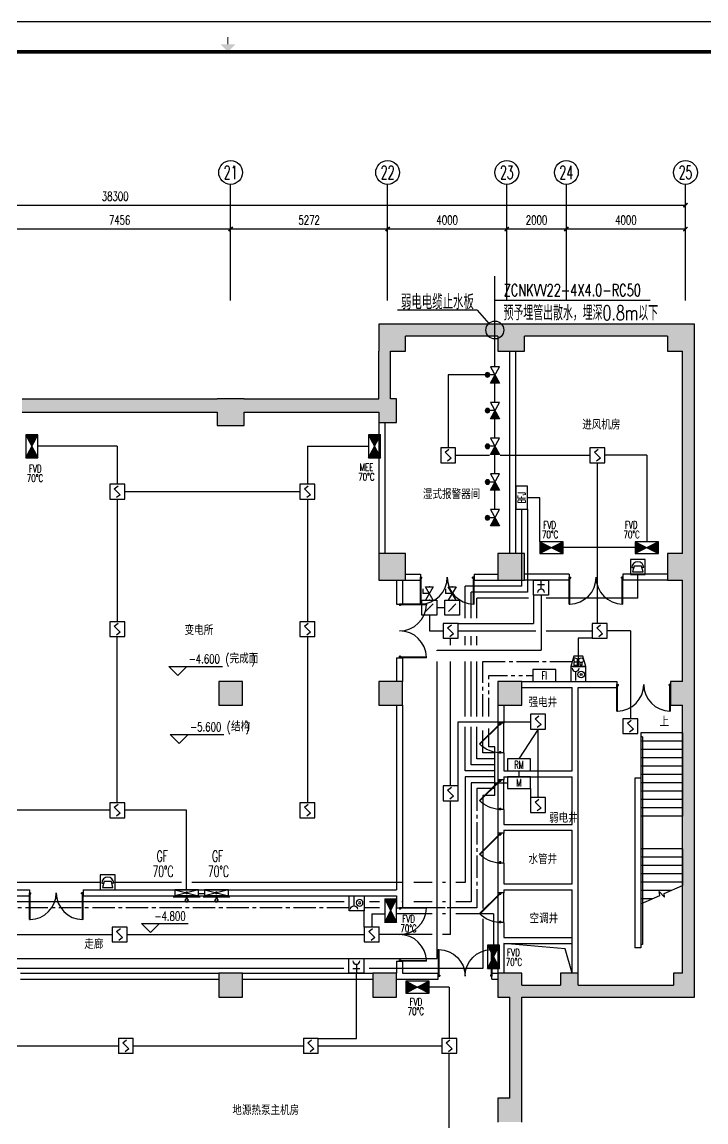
# Model space of a CAD drawing. Extents: x 190999 to 918899, y -200814 to 215286.
# Drawn here: x 226134 to 249101, y 178335 to 215286 of the extents above; entities that cross this region are included whole.
import ezdxf
from ezdxf.enums import TextEntityAlignment as Align

# ---------------------------------------------------------------- set-up
doc = ezdxf.new("R2010")
doc.units = 0
doc.header["$LTSCALE"] = 1000
doc.header["$MEASUREMENT"] = 0
doc.linetypes.add('CENTER2', pattern=[1.125, 0.75, -0.125, 0.125, -0.125])
doc.linetypes.add('PHANTOM2', pattern=[1.25, 0.625, -0.125, 0.125, -0.125, 0.125, -0.125])
doc.layers.get('Defpoints').update_dxf_attribs({"color": 1})
for name, color, linetype in [('00-EQUIP', 3, 'Continuous'), ('00-WIRE-4', 6, 'Continuous'), ('A-卫生间', 250, 'Continuous'), ('A-墙线', 2, 'Continuous'), ('A-门', 167, 'Continuous'), ('AXIS', 3, 'Continuous'), ('AXIS_TEXT', 7, 'Continuous'), ('COLUMN', 2, 'Continuous'), ('DIM_ELEV', 3, 'Continuous'), ('DIM_SYMB', 3, 'Continuous'), ('EQUIP', 3, 'Continuous'), ('PUB_HATCH', 250, 'Continuous'), ('PUB_TEXT', 7, 'Continuous'), ('STAIR', 5, 'Continuous'), ('WALL', 2, 'Continuous'), ('WIRE-4', 6, 'Continuous'), ('图框', 189, 'Continuous'), ('房间名称', 7, 'Continuous'), ('暖通-风-说明', 3, 'Continuous')]:
    doc.layers.add(name, color=color, linetype=linetype)
doc.styles.add('_COMPLEX', font='COMPLEX.shx', dxfattribs={"width": 0.5})
doc.styles.add('_TCH_AXIS', font='COMPLEX', dxfattribs={"bigfont": 'GBCBIG'})
doc.styles.add('_TCH_DIM', font='SIMPLEX', dxfattribs={"bigfont": 'GBCBIG'})
doc.styles.add('COMPLEX', font='COMPLEX')
doc.styles.add('DIM_FONT', font='SIMPLEX', dxfattribs={"width": 0.7, "bigfont": 'GBCBIG'})
doc.styles.add('HZ-ZGBZ', font='romanc.shx', dxfattribs={"width": 0.65})
doc.styles.add('HZTXT', font='tj-romans1.shx', dxfattribs={"width": 0.6, "bigfont": 'hztxt.shx'})
doc.styles.get("Standard").update_dxf_attribs({"font": 'simhei.ttf'})
doc.styles.add('TG_LINETYPE', font='SIMPLEX', dxfattribs={"width": 0.8, "height": 3, "bigfont": 'HZTXT'})
doc.styles.add('tjhztxt', font='tjromans.shx', dxfattribs={"bigfont": 'tjhztxt.shx'})
doc.styles.add('XXK', font='romans.shx', dxfattribs={"width": 0.75, "bigfont": 'hzf.shx'})
doc.styles.add('ZZ', font='romans.shx', dxfattribs={"width": 0.75, "bigfont": 'hztxt.shx'})
doc.linetypes.add('4INE', pattern='A,1,-0.15,["4",XXK,S=0.3,R=0,X=-0.1,Y=-0.1],-0.25', length=1.4)
doc.linetypes.add('BIG-DLINE', pattern='A,1,-0.15,["D",XXK,S=0.2,R=0,X=-0.1,Y=-0.09],-0.2', length=1.35)
doc.linetypes.add('TG_N', pattern='A,2,-0.3,["N",TG_LINETYPE,S=0.1,R=0,X=-0.23,Y=-0.15],0', length=2.3)
doc.linetypes.add('XLINE', pattern='A,1,-0.2,["X",XXK,S=0.2,R=0,X=-0.1,Y=-0.09],-0.15', length=1.35)
doc.dimstyles.new('DIMN', dxfattribs={"dimtxt": 300, "dimasz": 100, "dimexe": 250, "dimexo": 300, "dimgap": 150, "dimtad": 1, "dimdec": 0, "dimzin": 0, "dimdsep": 46, "dimtxsty": 'DIM_FONT', "dimblk": 'ARCHTICK', "dimcen": 0.09, "dimclrt": 7, "dimazin": 2, "dimtfac": 1, "dimtdec": 0, "dimtix": 1, "dimtmove": 2, "dimatfit": 3, "dimfxl": 0, "dimtolj": 1, "dimtzin": 0, "dimarcsym": 0})

# ---------------------------------------------------------------- blocks, each defined once
blk = doc.blocks.new('TJAD_TK_A1')
at = {"layer": '图框'}
blk.add_line((1341.38, 950.45), (500.38, 950.45), dxfattribs=at)
at = {"layer": '图框', "const_width": 0.3}
blk.add_lwpolyline([(920.88, 942.95), (920.88, 945.45)], dxfattribs=at)
at = {"layer": '图框', "const_width": 1.2}
blk.add_lwpolyline([(1331.38, 940.45), (525.38, 940.45), (525.38, 366.45), (1331.38, 366.45)], close=True, dxfattribs=at)
at = {"layer": '图框'}
blk.add_solid([(918.38, 942.95), (923.38, 942.95), (920.88, 940.45)], dxfattribs=at)
blk = doc.blocks.new('_LINKPT1')
at = {"color": 0}
blk.add_line((0, 0), (0, 0), dxfattribs=at)
blk = doc.blocks.new('3S1KCGW2')
for p, q in [((0.5, 0.5), (-0.5, 0.5)), ((-0.5, 0.5), (-0.5, -0.5)), ((-0.2, 0.2), (0.05, 0.4)), ((0, 0), (-0.2, 0.2)), ((0, 0), (0.2, -0.2)), ((0.5, -0.5), (0.5, 0.5)), ((-0.5, -0.5), (0.5, -0.5)), ((0.2, -0.2), (-0.05, -0.4))]:
    blk.add_line(p, q)
at = {"const_width": 0.04, "flags": 128}
blk.add_lwpolyline([(-0.5, -0.5), (-0.5, 0.5), (0.5, 0.5), (0.5, -0.5)], close=True, dxfattribs=at)
at = {"xscale": 0.002, "yscale": 0.002, "zscale": 0.002}
for p in [(-0.5, 0), (0, 0.5), (0.5, 0), (0, -0.5)]:
    blk.add_blockref('_LINKPT1', p, dxfattribs=at)
at = {"flags": 9}
blk.add_attdef('A', (0, 0), '', height=0.00002, dxfattribs=at)
blk = doc.blocks.new('3T1W6ZCM')
for p, q in [((0.5, 0.5), (-0.5, 0.5)), ((-0.5, 0.5), (-0.5, -0.5)), ((-0.178, 0.172), (-0.178, -0.443)), ((0.5, -0.5), (0.5, 0.5)), ((-0.5, -0.5), (0.5, -0.5))]:
    blk.add_line(p, q)
at = {"const_width": 0.04}
blk.add_lwpolyline([(-0.5, 0.5), (-0.5, -0.5), (0.5, -0.5), (0.5, 0.5)], close=True, dxfattribs=at)
for radius in [0.222, 0.074]:
    blk.add_circle((0.197, -0.03), radius)
blk.add_arc((-0.178, 0.403), 0.231, 180, 0)
at = {"xscale": 0.002, "yscale": 0.002, "zscale": 0.002}
for p in [(-0.5, 0), (0, 0.5), (0.5, 0), (0, -0.5)]:
    blk.add_blockref('_LINKPT1', p, dxfattribs=at)
at = {"flags": 9}
blk.add_attdef('A', (0, 0), '', height=0.00002, dxfattribs=at)
blk = doc.blocks.new('6A2OE7N0')
for p, q in [((-0.3, 0.35), (-0.5, -0.35)), ((0.3, 0.35), (-0.3, 0.35)), ((-0.246, -0.061), (-0.286, 0.259)), ((-0.286, 0.259), (-0.046, 0.179)), ((-0.046, 0.179), (-0.086, -0.061)), ((0, 0.35), (0, -0.35)), ((0.5, -0.35), (0.3, 0.35)), ((-0.5, -0.35), (0.5, -0.35)), ((-0.286, -0.061), (-0.286, -0.261)), ((-0.046, -0.061), (-0.286, -0.061)), ((-0.286, -0.261), (-0.046, -0.261)), ((-0.046, -0.261), (-0.046, -0.061)), ((0.13, -0.244), (0.13, -0.072)), ((0.25, -0.244), (0.13, -0.244)), ((0.25, -0.072), (0.25, -0.244))]:
    blk.add_line(p, q)
at = {"const_width": 0.04, "flags": 128}
blk.add_lwpolyline([(-0.5, -0.35), (-0.3, 0.35), (0.3, 0.35), (0.5, -0.35)], close=True, dxfattribs=at)
blk.add_circle((0.19, 0.076), 0.16)
at = {"xscale": 0.002, "yscale": 0.002, "zscale": 0.002}
for p in [(-0.4, 0), (0, 0.35), (0.4, 0), (0, -0.35)]:
    blk.add_blockref('_LINKPT1', p, dxfattribs=at)
at = {"flags": 9}
blk.add_attdef('A', (0, 0), '', height=0.00002, dxfattribs=at)
blk = doc.blocks.new('6A2DTKY2')
for p, q in [((0.78, 0.4), (-0.78, 0.4)), ((-0.78, 0.4), (-0.78, -0.4)), ((0.78, -0.4), (0.78, 0.4)), ((-0.78, -0.4), (0.78, -0.4))]:
    blk.add_line(p, q)
at = {"xscale": 0.002, "yscale": 0.002, "zscale": 0.002}
for p in [(-0.78, 0), (0, 0.4), (0.78, 0), (0, -0.4)]:
    blk.add_blockref('_LINKPT1', p, dxfattribs=at)
at = {"style": '_COMPLEX', "width": 0.6, "flags": 8}
blk.add_attdef('$TEXT$', text='', height=0.52, dxfattribs=at).set_placement((0, 0), align=Align.MIDDLE_CENTER)
at = {"flags": 9}
blk.add_attdef('A', (0, 0), '', height=0.00002, dxfattribs=at)
blk = doc.blocks.new('411UXEXY')
for p, q in [((0.5, 0.5), (-0.5, 0.5)), ((-0.5, 0.5), (-0.5, -0.5)), ((-0.25, 0.056), (-0.35, -0.333)), ((0.25, 0.056), (-0.25, 0.056)), ((0.35, -0.333), (0.25, 0.056)), ((0.5, -0.5), (0.5, 0.5)), ((-0.5, -0.5), (0.5, -0.5)), ((-0.4, -0.044), (-0.276, -0.044)), ((-0.35, -0.333), (0.35, -0.333)), ((0.4, -0.044), (0.276, -0.044))]:
    blk.add_line(p, q)
at = {"const_width": 0.04, "flags": 128}
blk.add_lwpolyline([(0.5, -0.5), (0.5, 0.5), (-0.5, 0.5), (-0.5, -0.5)], close=True, dxfattribs=at)
blk.add_arc((0, -0.044), 0.4, 0, 180)
at = {"xscale": 0.002, "yscale": 0.002, "zscale": 0.002}
for p in [(-0.5, 0), (0, 0.5), (0.5, 0), (0, -0.5)]:
    blk.add_blockref('_LINKPT1', p, dxfattribs=at)
at = {"flags": 9}
blk.add_attdef('A', (0, 0), '', height=0.00002, dxfattribs=at)
blk = doc.blocks.new('$VALVE$00000437')
for p in [(0, 0), (87, 124)]:
    blk.add_line(p, (0, 124))
blk.add_lwpolyline([(-125, -72), (125, 72), (125, -72), (-125, 72)], close=True)
for p in [(-125, 0), (125, 0)]:
    blk.add_point(p)
blk = doc.blocks.new('3S2OQ2I8')
for p, q in [((-0.5, 0.5), (0.5, 0.5)), ((-0.5, -0.5), (-0.5, 0.5)), ((-0.25, -0.25), (0.25, 0.25)), ((0.5, 0.5), (0.5, -0.5)), ((0.5, -0.5), (-0.5, -0.5))]:
    blk.add_line(p, q)
at = {"const_width": 0.04, "flags": 128}
blk.add_lwpolyline([(-0.5, -0.5), (-0.5, 0.5), (0.5, 0.5), (0.5, -0.5)], close=True, dxfattribs=at)
blk.add_solid([(0.25, 0.25), (0.021, 0.097), (0.097, 0.029)])
at = {"xscale": 0.002, "yscale": 0.002, "zscale": 0.002}
for p in [(-0.5, 0), (0, 0.5), (0.5, 0), (0, -0.5)]:
    blk.add_blockref('_LINKPT1', p, dxfattribs=at)
at = {"flags": 9}
blk.add_attdef('A', (0, 0), '', height=0.00002, dxfattribs=at)
blk = doc.blocks.new('_I83UBB')
at = {"color": 0}
for p, q in [((-0.55, -0.3), (-0.55, 0.3)), ((0.55, 0.3), (-0.55, -0.3)), ((-0.55, 0.3), (0.55, -0.3)), ((0, 0), (0, 0.35)), ((0.55, -0.3), (0.55, 0.3))]:
    blk.add_line(p, q, dxfattribs=at)
blk.add_circle((0, 0.5), 0.15, dxfattribs=at)
for points in [[(-0.13, 0.575), (0.13, 0.575), (-0.15, 0.5), (0.15, 0.5)], [(-0.13, 0.425), (0.13, 0.425), (-0.15, 0.5), (0.15, 0.5)], [(-0.075, 0.63), (0.075, 0.63), (-0.13, 0.575), (0.13, 0.575)], [(-0.075, 0.37), (0.075, 0.37), (-0.13, 0.425), (0.13, 0.425)], [(0, 0.65), (0, 0.65), (-0.075, 0.63), (0.075, 0.63)], [(0, 0.35), (0, 0.35), (-0.075, 0.37), (0.075, 0.37)], [(0.55, 0.3), (0.55, -0.3), (0, 0)]]:
    blk.add_solid(points, dxfattribs=at)
at = {"color": 0, "xscale": 0.002, "yscale": 0.002, "zscale": 0.002}
for p in [(-0.55, 0), (0, 0.65), (0, 0), (0.55, 0)]:
    blk.add_blockref('_LINKPT1', p, dxfattribs=at)
at = {"color": 0, "width": 0.8, "flags": 9}
blk.add_attdef('A', (0, 0), '', height=0.00002, dxfattribs=at)
blk = doc.blocks.new('M-KTJT')
at = {"color": 2}
for p, q in [((-29, 0), (-29, -56)), ((29, 0), (-29, 0)), ((29, 0), (29, -56)), ((-63, -56), (-29, -56)), ((0, -142), (-63, -56)), ((0, -142), (63, -56)), ((63, -56), (29, -56))]:
    blk.add_line(p, q, dxfattribs=at)
blk = doc.blocks.new('M-FK-ESF')
blk.add_line((-450, 150), (450, 150))
at = {"color": 2}
for p, q in [((-400, 100), (400, 100)), ((-400, -100), (400, 100)), ((400, -100), (-400, 100))]:
    blk.add_line(p, q, dxfattribs=at)
blk.add_lwpolyline([(-400, 150), (-400, -100), (400, -100), (400, 150)])
at = {"color": 2, "const_width": 50}
blk.add_lwpolyline([(-25, 0, 1), (25, 0, 1)], format="xyb", close=True, dxfattribs=at)
at = {"xscale": -1}
blk.add_blockref('M-KTJT', (0, 312), dxfattribs=at)
blk = doc.blocks.new('6H2KALM6')
for p, q in [((-0.78, 0.4), (0.78, -0.4)), ((0.78, 0.4), (-0.78, -0.4)), ((0.78, 0.4), (-0.78, 0.4)), ((-0.78, 0.4), (-0.78, -0.4)), ((0.78, -0.4), (0.78, 0.4)), ((-0.78, -0.4), (0.78, -0.4))]:
    blk.add_line(p, q)
at = {"const_width": 0.04}
blk.add_lwpolyline([(-0.78, 0.4), (-0.78, -0.4), (0.78, -0.4), (0.78, 0.4)], close=True, dxfattribs=at)
for points in [[(-0.78, 0.4), (0, 0), (-0.78, -0.4)], [(0.78, 0.4), (0, 0), (0.78, -0.4)]]:
    blk.add_solid(points)
at = {"xscale": 0.002, "yscale": 0.002, "zscale": 0.002}
for p in [(-0.78, 0), (0, 0.4), (0.78, 0), (0, -0.4)]:
    blk.add_blockref('_LINKPT1', p, dxfattribs=at)
at = {"flags": 9}
blk.add_attdef('A', (0, 0), '', height=0.00002, dxfattribs=at)
blk = doc.blocks.new('6A2DRK5Q')
for p, q in [((0.78, 0.4), (-0.78, 0.4)), ((-0.78, 0.4), (-0.78, -0.4)), ((0.78, -0.4), (0.78, 0.4)), ((-0.78, -0.4), (0.78, -0.4))]:
    blk.add_line(p, q)
at = {"xscale": 0.002, "yscale": 0.002, "zscale": 0.002}
for p in [(-0.78, 0), (0, 0.4), (0.78, 0), (0, -0.4)]:
    blk.add_blockref('_LINKPT1', p, dxfattribs=at)
at = {"style": '_COMPLEX', "width": 0.6, "flags": 8}
blk.add_attdef('$TEXT$', text='', height=0.52, dxfattribs=at).set_placement((0, 0), align=Align.MIDDLE_CENTER)
at = {"flags": 9}
blk.add_attdef('A', (0, 0), '', height=0.00002, dxfattribs=at)
blk = doc.blocks.new('6A2EJEHE')
for p, q in [((0.78, 0.4), (-0.78, 0.4)), ((-0.78, 0.4), (-0.78, -0.4)), ((0.78, -0.4), (0.78, 0.4)), ((-0.78, -0.4), (0.78, -0.4))]:
    blk.add_line(p, q)
at = {"xscale": 0.002, "yscale": 0.002, "zscale": 0.002}
for p in [(-0.78, 0), (0, 0.4), (0.78, 0), (0, -0.4)]:
    blk.add_blockref('_LINKPT1', p, dxfattribs=at)
at = {"style": '_COMPLEX', "width": 0.6, "flags": 8}
blk.add_attdef('$TEXT$', text='', height=0.52, dxfattribs=at).set_placement((0, 0), align=Align.MIDDLE_CENTER)
at = {"flags": 9}
blk.add_attdef('A', (0, 0), '', height=0.00002, dxfattribs=at)
blk = doc.blocks.new('J62IR8YJ')
for p, q in [((-0.5, 1), (0.5, 1)), ((-0.5, 0), (-0.5, 1)), ((0.5, 1), (0.5, 0)), ((0.5, 0), (-0.5, 0)), ((-0.231, 0.312), (0.231, 0.312)), ((0, 0.598), (0, 0.06))]:
    blk.add_line(p, q)
at = {"const_width": 0.04, "flags": 128}
blk.add_lwpolyline([(-0.5, 0), (-0.5, 1), (0.5, 1), (0.5, 0)], close=True, dxfattribs=at)
blk.add_arc((0, 0.829), 0.231, 180, 0)
at = {"xscale": 0.002, "yscale": 0.00200000000000955, "zscale": 0.002}
for p in [(0, 1), (-0.5, 0.5), (0, 0), (0.5, 0.5)]:
    blk.add_blockref('_LINKPT1', p, dxfattribs=at)
at = {"flags": 9}
blk.add_attdef('A', (0, 0), '', height=0.00002, dxfattribs=at)
blk = doc.blocks.new('m1800')
at = {"layer": 'A-墙线'}
for p, q in [((-900, -100), (-900, 100)), ((900, -100), (900, 100))]:
    blk.add_line(p, q, dxfattribs=at)
at = {"layer": 'A-门'}
for p, q in [((-900, 900), (-900, 0)), ((-900, 900), (-880, 900)), ((-880, 900), (-880, 50)), ((880, 900), (880, 50)), ((900, 900), (880, 900)), ((900, 900), (900, 0)), ((-900, 50), (-870, 50)), ((-900, 0), (-850, 0)), ((-870, 50), (-870, 30)), ((-870, 30), (-850, 30)), ((-850, 30), (-850, 0)), ((850, 30), (850, 0)), ((870, 30), (850, 30)), ((900, 0), (850, 0)), ((870, 50), (870, 30)), ((900, 50), (870, 50))]:
    blk.add_line(p, q, dxfattribs=at)
for centre, start, end in [((-900, 0), 0, 88.7267), ((900, 0), 91.2733, 180)]:
    blk.add_arc(centre, 900, start, end, dxfattribs=at)
blk = doc.blocks.new('bfm01')
at = {"layer": 'A-墙线'}
for p, q in [((-200, 0), (0, 0)), ((-200, -1000), (0, -1000))]:
    blk.add_line(p, q, dxfattribs=at)
at = {"layer": 'A-门'}
for p, q in [((-200, -1000), (-200, 0)), ((-100, 0), (-100, -50)), ((-70, -50), (-100, -50)), ((-50, -30), (-70, -30)), ((-70, -30), (-70, -50)), ((-64, -44), (-50, -30)), ((-64, -44), (603, -711)), ((-50, 0), (-50, -30)), ((-50, -30), (617, -697)), ((0, 0), (0, -1000)), ((-70, -950), (-100, -950)), ((-100, -1000), (-100, -950)), ((-50, -1000), (-100, -1000)), ((-70, -970), (-70, -950)), ((-50, -970), (-70, -970)), ((-50, -1000), (-50, -970))]:
    blk.add_line(p, q, dxfattribs=at)
blk.add_arc((-100, 0), 1000, 272.866, 315.8103, dxfattribs=at)
blk = doc.blocks.new('_ArchTick')
at = {"const_width": 0.5}
blk.add_lwpolyline([(-0.7, -0.7), (0.7, 0.7)], dxfattribs=at)
blk = doc.blocks.new('*D1904')
at = {"layer": 'AXIS', "color": 0, "lineweight": -2}
for p, q in [((225684, 206233), (225684, 208583)), ((233140, 206233), (233140, 208583)), ((225684, 208333), (233140, 208333))]:
    blk.add_line(p, q, dxfattribs=at)
at = {"layer": 'Defpoints', "color": 0}
for p in [(233140, 208333), (225684, 205933), (233140, 205933)]:
    blk.add_point(p, dxfattribs=at)
at = {"layer": 'AXIS', "color": 0, "lineweight": -2, "xscale": 100, "yscale": 100, "zscale": 100, "rotation": 180}
blk.add_blockref('_ArchTick', (225684, 208333), dxfattribs=at)
at = {"layer": 'AXIS', "color": 0, "lineweight": -2, "xscale": 100, "yscale": 100, "zscale": 100}
blk.add_blockref('_ArchTick', (233140, 208333), dxfattribs=at)
at = {"layer": 'AXIS', "color": 7, "insert": (229412, 208633), "char_height": 300, "attachment_point": 5, "style": 'DIM_FONT'}
blk.add_mtext('\\A1;7456', dxfattribs=at)
blk = doc.blocks.new('*D1905')
at = {"layer": 'AXIS', "color": 0, "lineweight": -2}
for p, q in [((233140, 206233), (233140, 208583)), ((238412, 206233), (238412, 208583)), ((233140, 208333), (238412, 208333))]:
    blk.add_line(p, q, dxfattribs=at)
at = {"layer": 'Defpoints', "color": 0}
for p in [(238412, 208333), (233140, 205933), (238412, 205933)]:
    blk.add_point(p, dxfattribs=at)
at = {"layer": 'AXIS', "color": 0, "lineweight": -2, "xscale": 100, "yscale": 100, "zscale": 100, "rotation": 180}
blk.add_blockref('_ArchTick', (233140, 208333), dxfattribs=at)
at = {"layer": 'AXIS', "color": 0, "lineweight": -2, "xscale": 100, "yscale": 100, "zscale": 100}
blk.add_blockref('_ArchTick', (238412, 208333), dxfattribs=at)
at = {"layer": 'AXIS', "color": 7, "insert": (235776, 208633), "char_height": 300, "attachment_point": 5, "style": 'DIM_FONT'}
blk.add_mtext('\\A1;5272', dxfattribs=at)
blk = doc.blocks.new('*D1906')
at = {"layer": 'AXIS', "color": 0, "lineweight": -2}
for p, q in [((238412, 206233), (238412, 208583)), ((242412, 206233), (242412, 208583)), ((238412, 208333), (242412, 208333))]:
    blk.add_line(p, q, dxfattribs=at)
at = {"layer": 'Defpoints', "color": 0}
for p in [(242412, 208333), (238412, 205933), (242412, 205933)]:
    blk.add_point(p, dxfattribs=at)
at = {"layer": 'AXIS', "color": 0, "lineweight": -2, "xscale": 100, "yscale": 100, "zscale": 100, "rotation": 180}
blk.add_blockref('_ArchTick', (238412, 208333), dxfattribs=at)
at = {"layer": 'AXIS', "color": 0, "lineweight": -2, "xscale": 100, "yscale": 100, "zscale": 100}
blk.add_blockref('_ArchTick', (242412, 208333), dxfattribs=at)
at = {"layer": 'AXIS', "color": 7, "insert": (240412, 208633), "char_height": 300, "attachment_point": 5, "style": 'DIM_FONT'}
blk.add_mtext('\\A1;4000', dxfattribs=at)
blk = doc.blocks.new('*D1907')
at = {"layer": 'AXIS', "color": 0, "lineweight": -2}
for p, q in [((242412, 206233), (242412, 208583)), ((244412, 206233), (244412, 208583)), ((242412, 208333), (244412, 208333))]:
    blk.add_line(p, q, dxfattribs=at)
at = {"layer": 'Defpoints', "color": 0}
for p in [(244412, 208333), (242412, 205933), (244412, 205933)]:
    blk.add_point(p, dxfattribs=at)
at = {"layer": 'AXIS', "color": 0, "lineweight": -2, "xscale": 100, "yscale": 100, "zscale": 100, "rotation": 180}
blk.add_blockref('_ArchTick', (242412, 208333), dxfattribs=at)
at = {"layer": 'AXIS', "color": 0, "lineweight": -2, "xscale": 100, "yscale": 100, "zscale": 100}
blk.add_blockref('_ArchTick', (244412, 208333), dxfattribs=at)
at = {"layer": 'AXIS', "color": 7, "insert": (243412, 208633), "char_height": 300, "attachment_point": 5, "style": 'DIM_FONT'}
blk.add_mtext('\\A1;2000', dxfattribs=at)
blk = doc.blocks.new('*D1908')
at = {"layer": 'AXIS', "color": 0, "lineweight": -2}
for p, q in [((244412, 206233), (244412, 208583)), ((248412, 206233), (248412, 208583)), ((244412, 208333), (248412, 208333))]:
    blk.add_line(p, q, dxfattribs=at)
at = {"layer": 'Defpoints', "color": 0}
for p in [(248412, 208333), (244412, 205933), (248412, 205933)]:
    blk.add_point(p, dxfattribs=at)
at = {"layer": 'AXIS', "color": 0, "lineweight": -2, "xscale": 100, "yscale": 100, "zscale": 100, "rotation": 180}
blk.add_blockref('_ArchTick', (244412, 208333), dxfattribs=at)
at = {"layer": 'AXIS', "color": 0, "lineweight": -2, "xscale": 100, "yscale": 100, "zscale": 100}
blk.add_blockref('_ArchTick', (248412, 208333), dxfattribs=at)
at = {"layer": 'AXIS', "color": 7, "insert": (246412, 208633), "char_height": 300, "attachment_point": 5, "style": 'DIM_FONT'}
blk.add_mtext('\\A1;4000', dxfattribs=at)
blk = doc.blocks.new('*D1909')
at = {"layer": 'AXIS', "color": 0, "lineweight": -2}
for p, q in [((210112, 206233), (210112, 209383)), ((248412, 206233), (248412, 209383)), ((210112, 209133), (248412, 209133))]:
    blk.add_line(p, q, dxfattribs=at)
at = {"layer": 'Defpoints', "color": 0}
for p in [(248412, 209133), (210112, 205933), (248412, 205933)]:
    blk.add_point(p, dxfattribs=at)
at = {"layer": 'AXIS', "color": 0, "lineweight": -2, "xscale": 100, "yscale": 100, "zscale": 100, "rotation": 180}
blk.add_blockref('_ArchTick', (210112, 209133), dxfattribs=at)
at = {"layer": 'AXIS', "color": 0, "lineweight": -2, "xscale": 100, "yscale": 100, "zscale": 100}
blk.add_blockref('_ArchTick', (248412, 209133), dxfattribs=at)
at = {"layer": 'AXIS', "color": 7, "insert": (229262, 209433), "char_height": 300, "attachment_point": 5, "style": 'DIM_FONT'}
blk.add_mtext('\\A1;38300', dxfattribs=at)
blk = doc.blocks.new('_AXISO')
blk.add_circle((0, 0), 0.5)
at = {"layer": 'AXIS_TEXT', "style": 'COMPLEX', "width": 1.041667}
blk.add_attdef('A', text='', height=0.56, dxfattribs=at).set_placement((-0.25, -0.28), (0.25, -0.28), align=Align.FIT)

msp = doc.modelspace()

# ---------------------------------------------------------------- hatches: boundary and pattern name
at = {"layer": 'PUB_HATCH'}
for points in [[(238112, 204232.8), (239012, 204232.8), (239012, 205132.8), (238112, 205132.8)], [(239012, 205132.8), (239012, 204732.8), (242112, 204732.8), (242112, 205132.8)], [(242112, 204232.8), (243012, 204232.8), (243012, 205132.8), (242112, 205132.8)], [(243012, 205132.8), (243012, 204732.8), (247812, 204732.8), (247812, 205132.8)], [(247812, 204232.8), (248712, 204232.8), (248712, 205132.8), (247812, 205132.8)], [(238512, 204232.8), (238112, 204232.8), (238112, 202632.8), (238512, 202632.8)], [(248712, 204232.8), (248312, 204232.8), (248312, 197432.8), (248712, 197432.8)], [(232689.9, 202182.8), (232689.9, 202632.8), (233412, 202632.8), (226134, 202632.8), (226134, 202182.8)], [(232689.9, 201732.8), (233589.9, 201732.8), (233589.9, 202632.8), (232689.9, 202632.8)], [(238112, 202182.8), (238112, 202632.8), (233589.9, 202632.8), (233589.9, 202182.8)], [(238112, 201832.8), (238712, 201832.8), (238712, 202632.8), (238112, 202632.8)], [(238112, 196532.8), (239012, 196532.8), (239012, 197432.8), (238112, 197432.8)], [(242112, 196532.8), (243012, 196532.8), (243012, 197432.8), (242112, 197432.8)], [(247812, 196532.8), (248712, 196532.8), (248712, 197432.8), (247812, 197432.8)], [(248712, 196532.8), (248312, 196532.8), (248312, 193132.8), (248712, 193132.8)], [(233540.5, 192332.8), (233540.5, 193132.8), (232740.5, 193132.8), (232740.5, 192332.8)], [(238112, 193132.8), (238112, 192332.8), (238912, 192332.8), (238912, 193132.8)], [(242112, 192332.8), (242912, 192332.8), (242912, 193132.8), (242112, 193132.8)], [(247912, 192332.8), (248712, 192332.8), (248712, 193132.8), (247912, 193132.8)], [(248712, 192332.8), (248312, 192332.8), (248312, 183332.8), (248712, 183332.8)], [(233540.5, 182532.8), (233540.5, 183332.8), (232740.5, 183332.8), (232740.5, 182532.8)], [(238712, 182532.8), (238712, 183332.8), (237912, 183332.8), (237912, 182532.8)], [(242112, 182532.8), (242912, 182532.8), (242912, 183332.8), (242112, 183332.8)], [(244212, 182532.8), (244812, 182532.8), (244812, 183332.8), (244212, 183332.8)], [(248012, 182532.8), (248712, 182532.8), (248712, 183332.8), (248012, 183332.8)], [(244212, 182532.8), (244212, 182932.8), (242912, 182932.8), (242912, 182532.8)], [(248012, 182532.8), (248012, 182932.8), (244812, 182932.8), (244812, 182532.8)], [(242912, 182682.8), (242912, 182532.8), (242512, 182532.8), (242512, 179132.8), (242912, 179132.8)], [(242112, 178332.8), (242912, 178332.8), (242912, 179132.8), (242112, 179132.8)]]:
    msp.add_hatch(color=256, dxfattribs=at).paths.add_polyline_path(points)

# ---------------------------------------------------------------- linework, layer by layer
at = {"layer": '00-WIRE-4'}
for p, q in [((241762, 203432.8), (240445.1, 203432.8)), ((240445.1, 203432.8), (240445.1, 200982.8)), ((242012, 202507.8), (242012, 203157.8)), ((242012, 201307.8), (242012, 201957.8)), ((229334.1, 201032.8), (226665.2, 201032.8)), ((229334.1, 201032.8), (229334.1, 199757.8)), ((235717.9, 201032.8), (235717.9, 199757.8)), ((235717.9, 201032.8), (237773.8, 201032.8)), ((240695.1, 200732.8), (241837, 200732.8)), ((242012, 200107.8), (242012, 200757.8)), ((242187, 200732.8), (245203.8, 200732.8)), ((247112.3, 200732.8), (245703.8, 200732.8)), ((247112.3, 200732.8), (247112.3, 197828.3)), ((245453.8, 195082.8), (245453.8, 200482.8)), ((242012, 198907.8), (242012, 199557.8)), ((229334.1, 199257.8), (229334.1, 195141.6)), ((235467.9, 199507.8), (229584.1, 199507.8)), ((235717.9, 199257.8), (235717.9, 195141.6)), ((243522.3, 199306.4), (243112, 199306.4)), ((243522.3, 197828.3), (243522.3, 199306.4)), ((242912, 196332.8), (242912, 198916.4)), ((246722.3, 197628.3), (244302.3, 197628.3)), ((243312, 196032.8), (243312, 195082.8)), ((240328.6, 195611.1), (240062, 195611.1)), ((239812, 195361.1), (239812, 194832.8)), ((239812, 194832.8), (240277, 194832.8)), ((240777, 195082.8), (243312, 195082.8)), ((240777, 194832.8), (243387, 194832.8)), ((243737, 194832.8), (245281, 194832.8)), ((246562, 194832.8), (245781, 194832.8)), ((246562, 194832.8), (246562, 191882.8)), ((229334.1, 189057.8), (229334.1, 194641.6)), ((235717.9, 194641.6), (235717.9, 189057.8)), ((240527, 194357.8), (240527, 194582.8)), ((244812, 194582.8), (244812, 193982.8)), ((245281, 194582.8), (244812, 194582.8)), ((240077, 194157.8), (240077, 194182.8)), ((240527, 189627.6), (240527, 193807.8)), ((240777, 191782.8), (243212, 191782.8)), ((240777, 189627.6), (240777, 191782.8)), ((243462, 191532.8), (242822, 190532.8)), ((243462, 189232.8), (243462, 191532.8)), ((242012, 190732.8), (241612, 190732.8)), ((242012, 190932.8), (241812, 190932.8)), ((242012, 189300.8), (242012, 190932.8)), ((242012, 190532.8), (241412, 190532.8)), ((242822, 190132.8), (242822, 189932.8)), ((242012, 189732.8), (241211.7, 189732.8)), ((242012, 189732.8), (242432, 189732.8)), ((242012, 189532.8), (241412, 189532.8)), ((242012, 189300.8), (241612, 189300.8)), ((243212, 189532.8), (243212, 189222)), ((240527, 184632.8), (240527, 189127.6)), ((229084.1, 188807.8), (223398, 188807.8)), ((231662.3, 188807.8), (229584.1, 188807.8)), ((231662.3, 186132.8), (231662.3, 188807.8)), ((232062.3, 186007.8), (232262.3, 186007.8)), ((237628.6, 184882.8), (237628.6, 185466.5)), ((237878.6, 185332.8), (237878.6, 184882.8)), ((237878.6, 185332.8), (238313.4, 185332.8)), ((239902, 185332.8), (238713.4, 185332.8)), ((240352, 185332.8), (240252, 185332.8)), ((241967.3, 185332.8), (240702, 185332.8)), ((241967.3, 185332.8), (241967.3, 184272.8)), ((221637, 184632.8), (229162, 184632.8)), ((229662, 184632.8), (237628.6, 184632.8)), ((239902, 184632.8), (238128.6, 184632.8)), ((240527, 184632.8), (240252, 184632.8)), ((237362, 181142.8), (237362, 183332.8)), ((240479.9, 182866.4), (239802.3, 182866.4)), ((240479.9, 182866.4), (240479.9, 181142.8)), ((236080.6, 181142.8), (237362, 181142.8)), ((223521.4, 180892.8), (229371.2, 180892.8)), ((229871.2, 180892.8), (235580.6, 180892.8)), ((236080.6, 180892.8), (240229.9, 180892.8)), ((240479.9, 173597.3), (240479.9, 180642.8))]:
    msp.add_line(p, q, dxfattribs=at)
at = {"layer": '00-WIRE-4', "linetype": 'TG_N', "ltscale": 0.7}
for p, q in [((243112, 198916.4), (243112, 196132.8)), ((242912, 196332.8), (241012, 196332.8)), ((241012, 195257.8), (241012, 196332.8)), ((241012, 194357.8), (241012, 194657.8)), ((241012, 191957.8), (241012, 193807.8)), ((241012, 190132.8), (241012, 191607.8)), ((242012, 190132.8), (241012, 190132.8)), ((241211.7, 189732.8), (241211.7, 185732.8)), ((236947.1, 185732.8), (219887, 185732.8)), ((238138.4, 185732.8), (237797.1, 185732.8)), ((238937, 185732.8), (238888.4, 185732.8)), ((239902, 185732.8), (239287, 185732.8)), ((240352, 185732.8), (240252, 185732.8)), ((241211.7, 185732.8), (240702, 185732.8))]:
    msp.add_line(p, q, dxfattribs=at)
at = {"layer": '00-WIRE-4', "linetype": 'BIG-DLINE'}
for p, q in [((246812, 195932.8), (246812, 196728.3)), ((243137, 195932.8), (241412, 195932.8)), ((241412, 195257.8), (241412, 195932.8)), ((246812, 195932.8), (243737, 195932.8)), ((241412, 194357.8), (241412, 194657.8)), ((241412, 191957.8), (241412, 193807.8)), ((241412, 190532.8), (241412, 191607.8)), ((242012, 190332.8), (241212, 190332.8)), ((242012, 189932.8), (241011.7, 189932.8)), ((241011.7, 189932.8), (241011.7, 186382.8)), ((228762.5, 186382.8), (225337.3, 186382.8)), ((231487.3, 186382.8), (229262.5, 186382.8)), ((238937, 186382.8), (231837.3, 186382.8)), ((239902, 186382.8), (239287, 186382.8)), ((240352, 186382.8), (240252, 186382.8)), ((241011.7, 186382.8), (240702, 186382.8))]:
    msp.add_line(p, q, dxfattribs=at)
at = {"layer": '00-WIRE-4', "linetype": '4INE'}
for p, q in [((243112, 196132.8), (241212, 196132.8)), ((241212, 195257.8), (241212, 196132.8)), ((241212, 194357.8), (241212, 194657.8)), ((241212, 191957.8), (241212, 193807.8)), ((241212, 190332.8), (241212, 191607.8)), ((241612, 189300.8), (241612, 185507.8)), ((241612, 185157.8), (241612, 183492.8)), ((236937, 183492.8), (221887, 183492.8)), ((241612, 183492.8), (237787, 183492.8))]:
    msp.add_line(p, q, dxfattribs=at)
at = {"layer": '00-WIRE-4', "linetype": 'XLINE'}
for p, q in [((243562, 196032.8), (243562, 194182.8)), ((240077, 194182.8), (243562, 194182.8)), ((240077, 183832.8), (240077, 193807.8)), ((221712, 183832.8), (237112, 183832.8)), ((237612, 183832.8), (240077, 183832.8))]:
    msp.add_line(p, q, dxfattribs=at)
at = {"layer": '00-WIRE-4', "linetype": 'CENTER2'}
for p, q in [((241612, 191957.8), (241612, 193807.8)), ((241612, 193807.8), (244612, 193807.8)), ((241612, 190732.8), (241612, 191607.8)), ((241412, 189532.8), (241412, 185532.8)), ((237122.1, 185532.8), (219887, 185532.8)), ((238138.4, 185532.8), (237622.1, 185532.8)), ((241220.8, 185532.8), (238888.4, 185532.8)), ((241412, 185532.8), (238888.4, 185532.8))]:
    msp.add_line(p, q, dxfattribs=at)
at = {"layer": '00-WIRE-4', "linetype": 'PHANTOM2'}
for p, q in [((241812, 191957.8), (241812, 193332.8)), ((241812, 193332.8), (243282, 193332.8)), ((241812, 190932.8), (241812, 191607.8))]:
    msp.add_line(p, q, dxfattribs=at)
at = {"layer": 'A-卫生间'}
for p, q in [((244369.8, 184153.9), (242312, 184332.8)), ((244612, 183332.8), (244369.8, 184153.9))]:
    msp.add_line(p, q, dxfattribs=at)
at = {"layer": 'A-墙线'}
for p, q in [((242512, 197432.8), (242512, 204232.8)), ((242712, 197432.8), (242712, 204232.8)), ((238112, 201832.8), (238112, 197332.8)), ((238312, 201832.8), (238312, 197432.8)), ((239012, 196732.8), (239512, 196732.8)), ((241312, 196732.8), (242112, 196732.8)), ((244512, 196732.8), (243012, 196732.8)), ((247812, 196732.8), (246312, 196732.8)), ((238712, 196532.8), (238712, 195732.8)), ((238912, 196532.8), (238912, 195732.8)), ((238912, 196532.8), (239512, 196532.8)), ((241312, 196532.8), (242112, 196532.8)), ((244512, 196532.8), (243012, 196532.8)), ((247812, 196532.8), (246312, 196532.8)), ((238712, 193932.8), (238712, 193132.8)), ((238912, 193932.8), (238912, 193132.8)), ((242912, 193132.8), (246112, 193132.8)), ((242912, 192932.8), (244612, 192932.8)), ((244612, 190132.8), (244612, 192932.8)), ((244812, 192932.8), (246112, 192932.8)), ((244812, 183132.8), (244812, 192932.8)), ((238712, 192332.8), (238712, 186132.8)), ((238912, 192332.8), (238912, 185932.8)), ((242112, 192332.8), (242112, 191732.8)), ((242312, 192332.8), (242312, 191732.8)), ((242112, 190737.8), (242112, 189832.8)), ((242312, 190732.8), (242312, 190132.8)), ((242312, 190132.8), (244612, 190132.8)), ((242312, 189932.8), (244612, 189932.8)), ((242312, 189932.8), (242312, 189832.8)), ((244612, 188332.8), (244612, 189932.8)), ((246912, 189882.8), (246712, 189882.8)), ((246712, 189882.8), (246712, 184182.8)), ((246912, 189882.8), (246912, 184182.8)), ((242112, 188837.8), (242112, 188032.8)), ((242312, 188832.8), (242312, 188332.8)), ((242312, 188332.8), (244612, 188332.8)), ((242312, 188132.8), (244612, 188132.8)), ((242312, 188132.8), (242312, 188032.8)), ((244612, 186332.8), (244612, 188132.8)), ((242112, 187037.8), (242112, 186032.8)), ((242312, 187032.8), (242312, 186332.8)), ((242312, 186332.8), (244612, 186332.8)), ((224162, 185932.8), (226384.5, 185932.8)), ((225784, 186132.8), (226384.5, 186132.8)), ((228184.5, 186132.8), (238712, 186132.8)), ((228184.5, 185932.8), (238712, 185932.8)), ((238712, 185932.8), (238712, 185532.8)), ((238912, 185932.8), (238912, 185532.8)), ((242312, 186132.8), (244612, 186132.8)), ((242312, 186132.8), (242312, 186032.8)), ((244612, 183332.8), (244612, 186132.8)), ((242112, 185037.8), (242112, 183332.8)), ((242312, 185032.8), (242312, 184532.8)), ((242312, 184532.8), (244612, 184532.8)), ((242312, 184332.8), (244612, 184332.8)), ((242312, 184332.8), (242312, 183332.8)), ((246912, 184182.8), (246712, 184182.8)), ((238712, 183732.8), (238712, 183332.8)), ((238912, 183732.8), (238912, 183332.8)), ((226084, 183332.8), (232740.5, 183332.8)), ((233540.5, 183332.8), (237912, 183332.8)), ((238912, 183332.8), (240112, 183332.8)), ((241912, 183332.8), (242112, 183332.8)), ((226084, 183132.8), (232740.5, 183132.8)), ((233540.5, 183132.8), (237912, 183132.8)), ((238712, 183132.8), (240112, 183132.8)), ((241912, 183132.8), (242112, 183132.8))]:
    msp.add_line(p, q, dxfattribs=at)
at = {"layer": 'AXIS'}
for p, q in [((233139.9, 205932.8), (233139.9, 209832.8)), ((238412, 205932.8), (238412, 209832.8)), ((242412, 205932.8), (242412, 209832.8)), ((244412, 205932.8), (244412, 209832.8)), ((248412, 205932.8), (248412, 209832.8))]:
    msp.add_line(p, q, dxfattribs=at)
at = {"layer": 'COLUMN'}
for p, q in [((239012, 205132.8), (238112, 205132.8)), ((238112, 205132.8), (238112, 204232.8)), ((243012, 205132.8), (242112, 205132.8)), ((248712, 205132.8), (247812, 205132.8)), ((248712, 204232.8), (248712, 205132.8)), ((239012, 204232.8), (239012, 204732.8)), ((242112, 204732.8), (242112, 204232.8)), ((243012, 204232.8), (243012, 204732.8)), ((247812, 204732.8), (247812, 204232.8)), ((238512, 204232.8), (239012, 204232.8)), ((242112, 204232.8), (243012, 204232.8)), ((247812, 204232.8), (248312, 204232.8)), ((233589.9, 202632.8), (232689.9, 202632.8)), ((238712, 202632.8), (238512, 202632.8)), ((238712, 201832.8), (238712, 202632.8)), ((232689.9, 202182.8), (232689.9, 201732.8)), ((233589.9, 201732.8), (233589.9, 202182.8)), ((238112, 202182.8), (238112, 201832.8)), ((238112, 201832.8), (238712, 201832.8)), ((232689.9, 201732.8), (233589.9, 201732.8)), ((239012, 197432.8), (238112, 197432.8)), ((238112, 197432.8), (238112, 196532.8)), ((239012, 196532.8), (239012, 197432.8)), ((243012, 197432.8), (242112, 197432.8)), ((242112, 197432.8), (242112, 196532.8)), ((243012, 196532.8), (243012, 197432.8)), ((248312, 197432.8), (247812, 197432.8)), ((247812, 197432.8), (247812, 196532.8)), ((248712, 196532.8), (248712, 197432.8)), ((238112, 196532.8), (239012, 196532.8)), ((242112, 196532.8), (243012, 196532.8)), ((247812, 196532.8), (248312, 196532.8)), ((233540.5, 193132.8), (232740.5, 193132.8)), ((232740.5, 193132.8), (232740.5, 192332.8)), ((233540.5, 192332.8), (233540.5, 193132.8)), ((238112, 193132.8), (238112, 192332.8)), ((238912, 193132.8), (238112, 193132.8)), ((238912, 192332.8), (238912, 193132.8)), ((242912, 193132.8), (242112, 193132.8)), ((242112, 193132.8), (242112, 192332.8)), ((242912, 192332.8), (242912, 193132.8)), ((248312, 193132.8), (247912, 193132.8)), ((247912, 193132.8), (247912, 192332.8)), ((248712, 192332.8), (248712, 193132.8)), ((232740.5, 192332.8), (233540.5, 192332.8)), ((238112, 192332.8), (238912, 192332.8)), ((242112, 192332.8), (242912, 192332.8)), ((247912, 192332.8), (248312, 192332.8)), ((233540.5, 183332.8), (232740.5, 183332.8)), ((232740.5, 183332.8), (232740.5, 182532.8)), ((233540.5, 182532.8), (233540.5, 183332.8)), ((238712, 183332.8), (237912, 183332.8)), ((237912, 183332.8), (237912, 182532.8)), ((238712, 182532.8), (238712, 183332.8)), ((242912, 183332.8), (242112, 183332.8)), ((242112, 183332.8), (242112, 182532.8)), ((242912, 182932.8), (242912, 183332.8)), ((244812, 183332.8), (244212, 183332.8)), ((244212, 183332.8), (244212, 182932.8)), ((244812, 182932.8), (244812, 183332.8)), ((248312, 183332.8), (248012, 183332.8)), ((248012, 183332.8), (248012, 182932.8)), ((248712, 182532.8), (248712, 183332.8)), ((232740.5, 182532.8), (233540.5, 182532.8)), ((237912, 182532.8), (238712, 182532.8)), ((242112, 182532.8), (242512, 182532.8)), ((244212, 182532.8), (244812, 182532.8)), ((248012, 182532.8), (248712, 182532.8)), ((242512, 179132.8), (242112, 179132.8)), ((242112, 179132.8), (242112, 178332.8)), ((242912, 178332.8), (242912, 179132.8))]:
    msp.add_line(p, q, dxfattribs=at)
at = {"layer": 'DIM_ELEV'}
for p, q in [((231365.8, 193335.7), (231065.8, 193635.7)), ((231065.8, 193635.7), (232865.8, 193635.7)), ((231365.8, 193335.7), (231665.8, 193635.7)), ((231412.5, 191052.1), (231112.5, 191352.1)), ((231112.5, 191352.1), (232912.5, 191352.1)), ((231412.5, 191052.1), (231712.5, 191352.1)), ((230449.8, 184698.4), (230149.8, 184998.4)), ((230149.8, 184998.4), (231714.8, 184998.4)), ((230449.8, 184698.4), (230749.8, 184998.4))]:
    msp.add_line(p, q, dxfattribs=at)
at = {"layer": 'DIM_SYMB'}
msp.add_lwpolyline([(247642, 191412.8, 0, 0, 0), (247642, 186412.8, 80, 0, 0), (247642, 186112.8, 0, 0, 0)], format="xyseb", dxfattribs=at)
at = {"layer": 'EQUIP'}
for p, q in [((247228.3, 205930.8, 1103.1), (242012, 205930.8)), ((241414.2, 205610.5), (238741.5, 205610.5)), ((241414.2, 205610.5), (241812.5, 205163.1))]:
    msp.add_line(p, q, dxfattribs=at)
msp.add_circle((242012, 204939), 300, dxfattribs=at)
at = {"layer": 'STAIR'}
for p, q in [((246912, 191412.8), (246912, 188612.8)), ((248312, 191412.8), (246912, 191412.8)), ((248312, 191412.8), (248312, 188612.8)), ((246912, 191270.3), (246912, 187512.8)), ((246972, 191270.3), (246912, 191270.3)), ((248312, 191132.8), (246912, 191132.8)), ((246972, 191270.3), (246972, 187512.8)), ((248312, 190852.8), (246912, 190852.8)), ((248312, 190572.8), (246912, 190572.8)), ((248312, 190292.8), (246912, 190292.8)), ((248312, 190012.8), (246912, 190012.8)), ((248312, 189732.8), (246912, 189732.8)), ((248312, 189452.8), (246912, 189452.8)), ((248312, 189172.8), (246912, 189172.8)), ((248312, 188892.8), (246912, 188892.8)), ((248312, 188612.8), (246912, 188612.8)), ((246912, 187512.8), (246912, 185664.8)), ((248312, 187512.8), (246912, 187512.8)), ((246972, 187512.8), (246912, 187512.8)), ((246912, 187512.8), (246912, 184292.8)), ((246972, 187512.8), (246912, 187512.8)), ((246972, 187512.8), (246972, 184292.8)), ((248312, 187512.8), (248312, 186280.8)), ((248312, 187232.8), (246912, 187232.8)), ((248312, 186952.8), (246912, 186952.8)), ((248312, 186672.8), (246912, 186672.8)), ((248312, 186392.8), (246912, 186392.8)), ((247694.2, 186008.9), (248312, 186280.8)), ((247930.1, 186112.8), (246912, 186112.8)), ((246912, 185664.8), (247548, 185944.6)), ((247548, 185944.6), (247527.5, 186078)), ((247527.5, 186078), (247713.5, 185883.8)), ((247713.5, 185883.8), (247694.2, 186008.9)), ((247293.8, 185832.8), (246912, 185832.8)), ((246972, 184292.8), (246912, 184292.8))]:
    msp.add_line(p, q, dxfattribs=at)
at = {"layer": 'WALL'}
for p, q in [((242112, 205132.8), (239012, 205132.8)), ((247812, 205132.8), (243012, 205132.8)), ((242112, 204732.8), (239012, 204732.8)), ((247812, 204732.8), (243012, 204732.8)), ((238112, 202632.8), (238112, 204232.8)), ((238512, 202632.8), (238512, 204232.8)), ((248312, 197432.8), (248312, 204232.8)), ((248712, 197432.8), (248712, 204232.8)), ((226134, 202632.8), (232689.9, 202632.8)), ((233589.9, 202632.8), (238112, 202632.8)), ((226134, 202182.8), (232689.9, 202182.8)), ((233589.9, 202182.8), (238112, 202182.8)), ((248312, 193132.8), (248312, 196532.8)), ((248712, 193132.8), (248712, 196532.8)), ((248312, 183332.8), (248312, 192332.8)), ((248712, 183332.8), (248712, 192332.8)), ((242912, 182932.8), (244212, 182932.8)), ((242912, 182932.8), (244212, 182932.8)), ((244812, 182932.8), (248012, 182932.8)), ((242512, 179132.8), (242512, 182532.8)), ((242512, 179132.8), (242512, 182532.8)), ((242912, 182532.8), (244212, 182532.8)), ((242912, 179132.8), (242912, 182532.8)), ((242912, 182532.8), (244212, 182532.8)), ((242912, 179132.8), (242912, 182532.8)), ((244812, 182532.8), (248012, 182532.8))]:
    msp.add_line(p, q, dxfattribs=at)
at = {"layer": 'WIRE-4'}
msp.add_line((242012, 203707.8), (242012, 206746.8), dxfattribs=at)

# ---------------------------------------------------------------- block references
at = {"layer": '00-EQUIP', "yscale": 500, "zscale": 500}
for name, p, xscale, rotation in [('6H2KALM6', (226465.2, 201032.8), 500, 90), ('6H2KALM6', (237973.8, 201032.8), 500, 90), ('J62IR8YJ', (243562, 196532.8), 500, 180), ('3T1W6ZCM', (237372.1, 185682.8), -500, 180), ('6H2KALM6', (238513.4, 185432.8), 500, 90), ('6H2KALM6', (241967.3, 183882.8), 500, 90)]:
    msp.add_blockref(name, p, dxfattribs=dict(at, xscale=xscale, rotation=rotation))
at = {"layer": '00-EQUIP', "xscale": 500, "yscale": 500, "zscale": 500}
for name, p in [('3S1KCGW2', (240445.1, 200732.8)), ('3S1KCGW2', (245453.8, 200732.8)), ('3S1KCGW2', (229334.1, 199507.8)), ('3S1KCGW2', (235717.9, 199507.8)), ('6H2KALM6', (243912.3, 197628.3)), ('6H2KALM6', (247112.3, 197628.3)), ('411UXEXY', (246812, 196978.3)), ('3S1KCGW2', (229334.1, 194891.6)), ('3S1KCGW2', (235717.9, 194891.6)), ('3S1KCGW2', (240527, 194832.8)), ('3S1KCGW2', (245531, 194832.8)), ('6A2OE7N0', (244812, 193807.8)), ('3T1W6ZCM', (244812, 193382.8)), ('3S1KCGW2', (243462, 191782.8)), ('3S1KCGW2', (246562, 191632.8)), ('3S1KCGW2', (240527, 189377.6)), ('3S1KCGW2', (243462, 188982.8)), ('3S1KCGW2', (229334.1, 188807.8)), ('3S1KCGW2', (235717.9, 188807.8)), ('411UXEXY', (229012.5, 186382.8)), ('3S1KCGW2', (229412, 184632.8)), ('3S1KCGW2', (237878.6, 184632.8)), ('J62IR8YJ', (237362, 183332.8)), ('6H2KALM6', (239412.3, 182866.4)), ('3S1KCGW2', (229621.2, 180892.8)), ('3S1KCGW2', (235830.6, 180892.8)), ('3S1KCGW2', (240479.9, 180892.8))]:
    msp.add_blockref(name, p, dxfattribs=at)
at = {"layer": '00-EQUIP', "xscale": 500, "yscale": 500, "zscale": 500, "rotation": 90}
msp.add_blockref('6A2DRK5Q', (242912, 199306.4), dxfattribs=at).add_auto_attribs({'$TEXT$': 'BFJ'})
at = {"layer": '00-EQUIP', "xscale": 500, "yscale": 500, "zscale": 500}
for name, p, values in [('6A2EJEHE', (243672, 193332.8), {'$TEXT$': 'FI'}), ('6A2DTKY2', (242822, 190332.8), {'$TEXT$': 'RM'}), ('6A2DTKY2', (242822, 189732.8), {'$TEXT$': 'M'})]:
    msp.add_blockref(name, p, dxfattribs=at).add_auto_attribs(values)
at = {"layer": '00-EQUIP', "rotation": 180}
for p in [(231662.3, 186032.8), (232662.3, 186032.8)]:
    msp.add_blockref('M-FK-ESF', p, dxfattribs=at)
at = {"layer": 'A-门'}
for p, rotation in [((240412, 196632.8), 180), ((245412, 196632.8), 180), ((238812, 194832.8), 270), ((247012, 193032.8), 180), ((227284.5, 186032.8), 180), ((238812, 184632.8), 270)]:
    msp.add_blockref('m1800', p, dxfattribs=dict(at, rotation=rotation))
at = {"layer": 'A-门', "xscale": -1}
for name, p in [('bfm01', (242112, 191732.8)), ('bfm01', (242112, 189832.8)), ('bfm01', (242112, 188032.8)), ('bfm01', (242112, 186032.8)), ('m1800', (241012, 183232.8))]:
    msp.add_blockref(name, p, dxfattribs=at)
at = {"layer": 'AXIS'}
ref = msp.add_blockref('_AXISO', (233139.9, 210232.8), dxfattribs=dict(at, xscale=800, yscale=800, zscale=800))
ref.add_attrib('A', '21', dxfattribs={"layer": 'AXIS_TEXT', "height": 452.55, "style": '_TCH_AXIS', "width": 0.724138}).set_placement((232913.6, 210006.5), (233366.2, 210006.5), align=Align.FIT)
ref = msp.add_blockref('_AXISO', (238412, 210232.8), dxfattribs=dict(at, xscale=800, yscale=800, zscale=800))
ref.add_attrib('A', '22', dxfattribs={"layer": 'AXIS_TEXT', "height": 452.55, "style": '_TCH_AXIS', "width": 0.617647}).set_placement((238185.7, 210006.5), (238638.2, 210006.5), align=Align.FIT)
ref = msp.add_blockref('_AXISO', (242412, 210232.8), dxfattribs=dict(at, xscale=800, yscale=800, zscale=800))
ref.add_attrib('A', '23', dxfattribs={"layer": 'AXIS_TEXT', "height": 452.55, "style": '_TCH_AXIS', "width": 0.617647}).set_placement((242185.7, 210006.5), (242638.2, 210006.5), align=Align.FIT)
ref = msp.add_blockref('_AXISO', (244412, 210232.8), dxfattribs=dict(at, xscale=800, yscale=800, zscale=800))
ref.add_attrib('A', '24', dxfattribs={"layer": 'AXIS_TEXT', "height": 452.55, "style": '_TCH_AXIS', "width": 0.583333}).set_placement((244185.7, 210006.5), (244638.2, 210006.5), align=Align.FIT)
ref = msp.add_blockref('_AXISO', (248412, 210232.8), dxfattribs=dict(at, xscale=800, yscale=800, zscale=800))
ref.add_attrib('A', '25', dxfattribs={"layer": 'AXIS_TEXT', "height": 452.55, "style": '_TCH_AXIS', "width": 0.617647}).set_placement((248185.7, 210006.5), (248638.2, 210006.5), align=Align.FIT)
at = {"layer": 'EQUIP'}
for name, p, xscale, yscale, zscale, rotation in [('_I83UBB', (242012, 203432.8), -500, 500, 500, 90), ('_I83UBB', (242012, 202232.8), -500, 500, 500, 90), ('_I83UBB', (242012, 201032.8), -500, 500, 500, 90), ('_I83UBB', (242012, 199832.8), -500, 500, 500, 90), ('_I83UBB', (242012, 198632.8), -500, 500, 500, 90), ('$VALVE$00000437', (239812, 196086.4), -1.799999999988358, -1.799999999988358, 1.8, 270), ('$VALVE$00000437', (240578.6, 196086.4), -1.799999999988358, -1.799999999988358, 1.8, 270)]:
    msp.add_blockref(name, p, dxfattribs=dict(at, xscale=xscale, yscale=yscale, zscale=zscale, rotation=rotation))
at = {"layer": 'EQUIP', "xscale": 500, "yscale": 500, "zscale": 500}
for p in [(239812, 195611.1), (240578.6, 195611.1)]:
    msp.add_blockref('3S2OQ2I8', p, dxfattribs=at)
at = {"layer": '图框', "xscale": 100, "yscale": 100, "zscale": 99.99999999999997}
msp.add_blockref('TJAD_TK_A1', (140960.6, 120241.6), dxfattribs=at)

# ---------------------------------------------------------------- texts
at = {"layer": 'EQUIP', "width": 0.7}
for s, height, style, p in [('ZCNKVV22-4X4.0-RC50', 400, 'ZZ', (242308.6, 206080.2, 1103.1)), ('预予埋管出散水，埋深0.8m以下', 500, 'tjhztxt', (242301.9, 205266.8, -12925.9))]:
    msp.add_text(s, height=height, dxfattribs=dict(at, style=style)).set_placement(p)
at = {"layer": 'EQUIP', "style": 'HZTXT', "width": 0.7}
msp.add_text('弱电电缆止水板', height=500, dxfattribs=at).set_placement((240083.8, 205909.3), align=Align.MIDDLE)
at = {"layer": 'PUB_TEXT', "style": '_TCH_DIM', "width": 0.705882}
for s, p in [('-4.600', (231735.8, 193740.7)), ('(', (232965.8, 193740.7)), (')', (233843, 193740.7)), ('(', (233012.5, 191457.1)), (')', (233644, 191457.1)), ('-5.600', (231782.5, 191457.1)), ('-4.800', (230584.8, 185103.4))]:
    msp.add_text(s, height=297.5, dxfattribs=at).set_placement(p)
at = {"layer": 'PUB_TEXT', "style": '_TCH_DIM'}
for s, height, p in [('完成面', 337.59, (233105.8, 193740.7)), ('结构', 337.59, (233152.5, 191457.1)), ('上', 337.6, (247537.7, 191622.8))]:
    msp.add_text(s, height=height, dxfattribs=at).set_placement(p)
at = {"layer": '房间名称', "style": '_TCH_DIM'}
for s, p in [('进风机房', (244945, 201594.7)), ('湿式报警器间', (239596.9, 199261.1)), ('变电所', (231594.2, 194694)), ('强电井', (243141.9, 192267.7)), ('弱电井', (243831.5, 188388.8)), ('水管井', (243140.4, 186998.8)), ('空调井', (243177.4, 185009.7)), ('走廊', (228225.2, 184147.9)), ('地源热泵主机房', (233197.9, 178567.6))]:
    msp.add_text(s, height=337.59, dxfattribs=at).set_placement(p)
at = {"layer": '暖通-风-说明', "style": 'HZ-ZGBZ'}
for s, height, width, p in [('FVD', 250, 0.7, (226364.1, 200157.2)), ('MEE', 250, 0.7, (237467.7, 200203.9)), ('70%%dC', 250, 0.7, (226296.3, 199836.8)), ('70%%dC', 250, 0.7, (237425, 199885)), ('FVD', 250, 0.7, (243638.5, 198266.2)), ('FVD', 250, 0.7, (246375.5, 198266.2)), ('70%%dC', 250, 0.7, (243593.5, 197945.8)), ('70%%dC', 250, 0.7, (246330.5, 197945.8)), ('GF', 375, 0.6, (230656, 187079.8)), ('GF', 375, 0.6, (232516.6, 187079.8)), ('70%%dC', 375, 0.6, (230516.6, 186566.6)), ('70%%dC', 375, 0.6, (232377.2, 186566.6)), ('FVD', 250, 0.7, (238901.9, 185034.6)), ('70%%dC', 250, 0.7, (238838.1, 184714.2)), ('FVD', 250, 0.7, (242421.7, 183905.6)), ('70%%dC', 250, 0.7, (242376.7, 183585.1)), ('70%%dC', 250, 0.7, (239082.6, 181928.7)), ('FVD', 250, 0.7, (239146.4, 182249.2))]:
    msp.add_text(s, height=height, dxfattribs=dict(at, width=width)).set_placement(p)

# ---------------------------------------------------------------- dimensions: what is measured, and where the dimension line sits
at = {"layer": 'AXIS'}
for p1, p2, distance, picture, middle in [((210112, 205932.8), (248412, 205932.8), 3200, '*D1909', (229262, 209432.8)), ((225684, 205932.8), (233139.9, 205932.8), 2400, '*D1904', (229412, 208632.8)), ((233139.9, 205932.8), (238412, 205932.8), 2400, '*D1905', (235775.9, 208632.8)), ((238412, 205932.8), (242412, 205932.8), 2400, '*D1906', (240412, 208632.8)), ((242412, 205932.8), (244412, 205932.8), 2400, '*D1907', (243412, 208632.8)), ((244412, 205932.8), (248412, 205932.8), 2400, '*D1908', (246412, 208632.8))]:
    dim = msp.add_aligned_dim(p1=p1, p2=p2, distance=distance, dimstyle='DIMN', dxfattribs=at)
    dim.commit()
    dim.dimension.update_dxf_attribs({"geometry": picture, "text_midpoint": middle})

doc.saveas('drawing.dxf')
